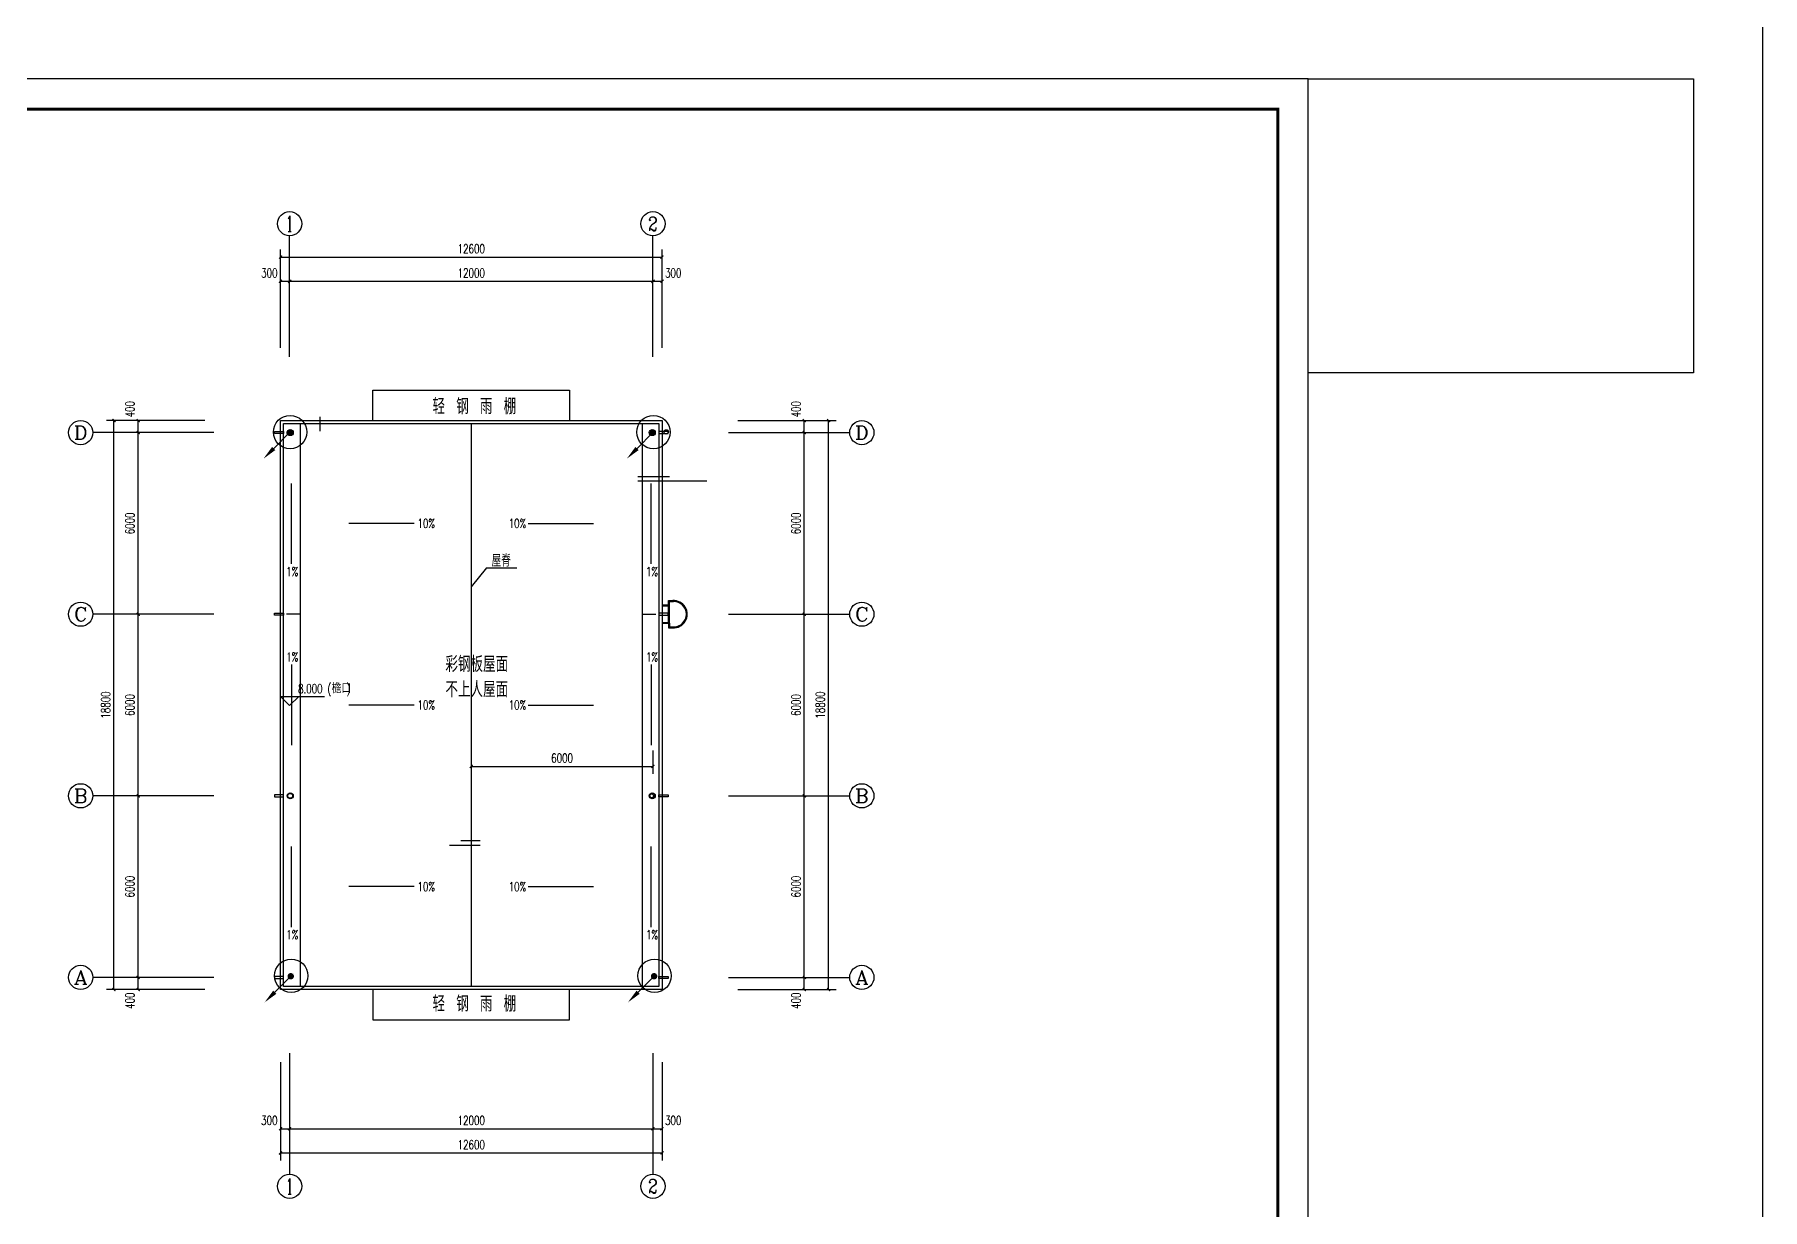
# Model space of a CAD drawing. Extents: x 4981409 to 5298492, y -444687 to -298607.
# Drawn here: x 5241424 to 5298492, y -408011 to -369193 of the extents above; entities that cross this region are included whole.
import ezdxf
from ezdxf.enums import TextEntityAlignment as Align

# ---------------------------------------------------------------- set-up
doc = ezdxf.new("R2010")
doc.units = 0
doc.header["$LTSCALE"] = 1000
doc.header["$MEASUREMENT"] = 0
doc.layers.get('0').update_dxf_attribs({"linetype": 'CONTINUOUS'})
doc.layers.get('Defpoints').update_dxf_attribs({"linetype": 'CONTINUOUS'})
for name, color, linetype in [('AXIS_TEXT', 7, 'CONTINUOUS'), ('LWIRE', 4, 'CONTINUOUS'), ('PUB_TITLE', 4, 'CONTINUOUS'), ('WALL', 2, 'CONTINUOUS'), ('建筑底图', 251, 'CONTINUOUS')]:
    doc.layers.add(name, color=color, linetype=linetype)
doc.styles.add('_HZTXT', font='txt.shx', dxfattribs={"width": 0.8, "bigfont": 'HZTXT.shx'})
doc.styles.add('_TCH_AXIS', font='COMPLEX', dxfattribs={"bigfont": 'GBCBIG'})
doc.styles.add('_TCH_DIM', font='SIMPLEX', dxfattribs={"bigfont": 'GBCBIG'})
doc.styles.add('_TCH_DIM_T3', font='SIMPLEX', dxfattribs={"width": 0.705882, "bigfont": 'GBCBIG'})
doc.styles.add('COMPLEX', font='COMPLEX')
doc.styles.get("Standard").update_dxf_attribs({"font": 'GBENOR', "bigfont": 'GBCBIG'})
doc.dimstyles.new('_TCH_ARCH&&100', dxfattribs={"dimtxt": 297.5, "dimasz": 100, "dimexe": 250, "dimexo": 300, "dimgap": 126.25, "dimtad": 1, "dimdec": 0, "dimzin": 0, "dimdsep": 46, "dimtxsty": '_TCH_DIM_T3', "dimblk": 'ARCHTICK', "dimcen": 0.09, "dimclrt": 7, "dimazin": 2, "dimtfac": 1, "dimtdec": 0, "dimtix": 1, "dimtmove": 2, "dimatfit": 3, "dimfxl": 0, "dimtolj": 1, "dimtzin": 0, "dimarcsym": 0})

# ---------------------------------------------------------------- blocks, each defined once
blk = doc.blocks.new('$TelecSys$00000080')
for p, q in [((-0.7, -0.7), (0, 0)), ((0.104, 0.104), (0.104, 0.104)), ((-0.104, -0.104), (-0.104, -0.104))]:
    blk.add_line(p, q)
at = {"const_width": 0.142}
blk.add_lwpolyline([(0.071, 0, 1), (-0.071, 0, 1)], format="xyb", close=True, dxfattribs=at)
blk.add_solid([(-0.63, -0.77), (-0.77, -0.63), (-1.15, -1.15)])
at = {"width": 0.8, "flags": 9}
blk.add_attdef('A', (0, 0), '', height=0.00002, rotation=180, dxfattribs=at)
blk = doc.blocks.new('_AXISO')
blk.add_circle((0, 0), 0.5)
at = {"layer": 'AXIS_TEXT', "style": 'COMPLEX', "width": 1.041667}
blk.add_attdef('A', text='', height=0.56, dxfattribs=at).set_placement((-0.25, -0.28), (0.25, -0.28), align=Align.FIT)
blk = doc.blocks.new('_ArchTick')
at = {"color": 0, "linetype": 'ByBlock', "const_width": 0.4}
blk.add_lwpolyline([(-0.5, -0.5), (0.5, 0.5)], dxfattribs=at)
blk = doc.blocks.new('*D54')
at = {"layer": 'Defpoints', "color": 0, "transparency": 16777216}
for p in [(5255847, -392552), (5261847, -392552), (5261847, -393373)]:
    blk.add_point(p, dxfattribs=at)
at = {"layer": '建筑底图', "color": 0, "lineweight": -2, "transparency": 16777216}
for p, q in [((5255847, -392852), (5255847, -393623)), ((5261847, -392852), (5261847, -393623)), ((5255847, -393373), (5261847, -393373))]:
    blk.add_line(p, q, dxfattribs=at)
at = {"layer": '建筑底图', "color": 0, "lineweight": -2, "transparency": 16777216, "xscale": 100, "yscale": 100, "zscale": 100, "rotation": 180}
blk.add_blockref('_ArchTick', (5255847, -393373), dxfattribs=at)
at = {"layer": '建筑底图', "color": 0, "lineweight": -2, "transparency": 16777216, "xscale": 100, "yscale": 100, "zscale": 100}
blk.add_blockref('_ArchTick', (5261847, -393373), dxfattribs=at)
at = {"layer": '建筑底图', "color": 7, "transparency": 16777216, "insert": (5258847, -393098), "char_height": 297.5, "attachment_point": 5, "style": '_TCH_DIM_T3'}
blk.add_mtext('\\A1;6000', dxfattribs=at)
blk = doc.blocks.new('*D55')
at = {"layer": 'Defpoints', "color": 0, "transparency": 16777216}
for p in [(5244847, -400345), (5247347, -400345), (5247347, -400745)]:
    blk.add_point(p, dxfattribs=at)
at = {"layer": '建筑底图', "color": 0, "lineweight": -2, "transparency": 16777216}
for p, q in [((5247047, -400345), (5244597, -400345)), ((5244847, -400745), (5244847, -400345)), ((5247047, -400745), (5244597, -400745))]:
    blk.add_line(p, q, dxfattribs=at)
at = {"layer": '建筑底图', "color": 0, "lineweight": -2, "transparency": 16777216, "xscale": 100, "yscale": 100, "zscale": 100}
for p, rotation in [((5244847, -400345), 90), ((5244847, -400745), 270)]:
    blk.add_blockref('_ArchTick', p, dxfattribs=dict(at, rotation=rotation))
at = {"layer": '建筑底图', "color": 7, "transparency": 16777216, "insert": (5244572, -401115), "char_height": 297.5, "attachment_point": 5, "rotation": 90, "style": '_TCH_DIM_T3'}
blk.add_mtext('\\A1;400', dxfattribs=at)
blk = doc.blocks.new('*D56')
at = {"layer": 'Defpoints', "color": 0, "transparency": 16777216}
for p in [(5244847, -394345), (5247347, -394345), (5247347, -400345)]:
    blk.add_point(p, dxfattribs=at)
at = {"layer": '建筑底图', "color": 0, "lineweight": -2, "transparency": 16777216}
for p, q in [((5247047, -394345), (5244597, -394345)), ((5244847, -400345), (5244847, -394345)), ((5247047, -400345), (5244597, -400345))]:
    blk.add_line(p, q, dxfattribs=at)
at = {"layer": '建筑底图', "color": 0, "lineweight": -2, "transparency": 16777216, "xscale": 100, "yscale": 100, "zscale": 100}
for p, rotation in [((5244847, -394345), 90), ((5244847, -400345), 270)]:
    blk.add_blockref('_ArchTick', p, dxfattribs=dict(at, rotation=rotation))
at = {"layer": '建筑底图', "color": 7, "transparency": 16777216, "insert": (5244572, -397345), "char_height": 297.5, "attachment_point": 5, "rotation": 90, "style": '_TCH_DIM_T3'}
blk.add_mtext('\\A1;6000', dxfattribs=at)
blk = doc.blocks.new('*D57')
at = {"layer": 'Defpoints', "color": 0, "transparency": 16777216}
for p in [(5244847, -388345), (5247347, -388345), (5247347, -394345)]:
    blk.add_point(p, dxfattribs=at)
at = {"layer": '建筑底图', "color": 0, "lineweight": -2, "transparency": 16777216}
for p, q in [((5247047, -388345), (5244597, -388345)), ((5244847, -394345), (5244847, -388345)), ((5247047, -394345), (5244597, -394345))]:
    blk.add_line(p, q, dxfattribs=at)
at = {"layer": '建筑底图', "color": 0, "lineweight": -2, "transparency": 16777216, "xscale": 100, "yscale": 100, "zscale": 100}
for p, rotation in [((5244847, -388345), 90), ((5244847, -394345), 270)]:
    blk.add_blockref('_ArchTick', p, dxfattribs=dict(at, rotation=rotation))
at = {"layer": '建筑底图', "color": 7, "transparency": 16777216, "insert": (5244572, -391345), "char_height": 297.5, "attachment_point": 5, "rotation": 90, "style": '_TCH_DIM_T3'}
blk.add_mtext('\\A1;6000', dxfattribs=at)
blk = doc.blocks.new('*D58')
at = {"layer": 'Defpoints', "color": 0, "transparency": 16777216}
for p in [(5244847, -382345), (5247347, -382345), (5247347, -388345)]:
    blk.add_point(p, dxfattribs=at)
at = {"layer": '建筑底图', "color": 0, "lineweight": -2, "transparency": 16777216}
for p, q in [((5247047, -382345), (5244597, -382345)), ((5244847, -388345), (5244847, -382345)), ((5247047, -388345), (5244597, -388345))]:
    blk.add_line(p, q, dxfattribs=at)
at = {"layer": '建筑底图', "color": 0, "lineweight": -2, "transparency": 16777216, "xscale": 100, "yscale": 100, "zscale": 100}
for p, rotation in [((5244847, -382345), 90), ((5244847, -388345), 270)]:
    blk.add_blockref('_ArchTick', p, dxfattribs=dict(at, rotation=rotation))
at = {"layer": '建筑底图', "color": 7, "transparency": 16777216, "insert": (5244572, -385345), "char_height": 297.5, "attachment_point": 5, "rotation": 90, "style": '_TCH_DIM_T3'}
blk.add_mtext('\\A1;6000', dxfattribs=at)
blk = doc.blocks.new('*D59')
at = {"layer": 'Defpoints', "color": 0, "transparency": 16777216}
for p in [(5244847, -381945), (5247347, -381945), (5247347, -382345)]:
    blk.add_point(p, dxfattribs=at)
at = {"layer": '建筑底图', "color": 0, "lineweight": -2, "transparency": 16777216}
for p, q in [((5247047, -381945), (5244597, -381945)), ((5247047, -382345), (5244597, -382345)), ((5244847, -382345), (5244847, -381945))]:
    blk.add_line(p, q, dxfattribs=at)
at = {"layer": '建筑底图', "color": 0, "lineweight": -2, "transparency": 16777216, "xscale": 100, "yscale": 100, "zscale": 100}
for p, rotation in [((5244847, -381945), 90), ((5244847, -382345), 270)]:
    blk.add_blockref('_ArchTick', p, dxfattribs=dict(at, rotation=rotation))
at = {"layer": '建筑底图', "color": 7, "transparency": 16777216, "insert": (5244572, -381575), "char_height": 297.5, "attachment_point": 5, "rotation": 90, "style": '_TCH_DIM_T3'}
blk.add_mtext('\\A1;400', dxfattribs=at)
blk = doc.blocks.new('*D60')
at = {"layer": 'Defpoints', "color": 0, "transparency": 16777216}
for p in [(5244047, -381945), (5247347, -381945), (5247347, -400745)]:
    blk.add_point(p, dxfattribs=at)
at = {"layer": '建筑底图', "color": 0, "lineweight": -2, "transparency": 16777216}
for p, q in [((5247047, -381945), (5243797, -381945)), ((5244047, -400745), (5244047, -381945)), ((5247047, -400745), (5243797, -400745))]:
    blk.add_line(p, q, dxfattribs=at)
at = {"layer": '建筑底图', "color": 0, "lineweight": -2, "transparency": 16777216, "xscale": 100, "yscale": 100, "zscale": 100}
for p, rotation in [((5244047, -381945), 90), ((5244047, -400745), 270)]:
    blk.add_blockref('_ArchTick', p, dxfattribs=dict(at, rotation=rotation))
at = {"layer": '建筑底图', "color": 7, "transparency": 16777216, "insert": (5243772, -391345), "char_height": 297.5, "attachment_point": 5, "rotation": 90, "style": '_TCH_DIM_T3'}
blk.add_mtext('\\A1;18800', dxfattribs=at)
blk = doc.blocks.new('*D61')
at = {"layer": 'Defpoints', "color": 0, "transparency": 16777216}
for p in [(5264347, -400345), (5266847, -400345), (5264347, -400745)]:
    blk.add_point(p, dxfattribs=at)
at = {"layer": '建筑底图', "color": 0, "lineweight": -2, "transparency": 16777216}
for p, q in [((5264647, -400345), (5267097, -400345)), ((5266847, -400745), (5266847, -400345)), ((5264647, -400745), (5267097, -400745))]:
    blk.add_line(p, q, dxfattribs=at)
at = {"layer": '建筑底图', "color": 0, "lineweight": -2, "transparency": 16777216, "xscale": 100, "yscale": 100, "zscale": 100}
for p, rotation in [((5266847, -400345), 90), ((5266847, -400745), 270)]:
    blk.add_blockref('_ArchTick', p, dxfattribs=dict(at, rotation=rotation))
at = {"layer": '建筑底图', "color": 7, "transparency": 16777216, "insert": (5266572, -401115), "char_height": 297.5, "attachment_point": 5, "rotation": 90, "style": '_TCH_DIM_T3'}
blk.add_mtext('\\A1;400', dxfattribs=at)
blk = doc.blocks.new('*D62')
at = {"layer": 'Defpoints', "color": 0, "transparency": 16777216}
for p in [(5264347, -394345), (5266847, -394345), (5264347, -400345)]:
    blk.add_point(p, dxfattribs=at)
at = {"layer": '建筑底图', "color": 0, "lineweight": -2, "transparency": 16777216}
for p, q in [((5264647, -394345), (5267097, -394345)), ((5266847, -400345), (5266847, -394345)), ((5264647, -400345), (5267097, -400345))]:
    blk.add_line(p, q, dxfattribs=at)
at = {"layer": '建筑底图', "color": 0, "lineweight": -2, "transparency": 16777216, "xscale": 100, "yscale": 100, "zscale": 100}
for p, rotation in [((5266847, -394345), 90), ((5266847, -400345), 270)]:
    blk.add_blockref('_ArchTick', p, dxfattribs=dict(at, rotation=rotation))
at = {"layer": '建筑底图', "color": 7, "transparency": 16777216, "insert": (5266572, -397345), "char_height": 297.5, "attachment_point": 5, "rotation": 90, "style": '_TCH_DIM_T3'}
blk.add_mtext('\\A1;6000', dxfattribs=at)
blk = doc.blocks.new('*D63')
at = {"layer": 'Defpoints', "color": 0, "transparency": 16777216}
for p in [(5264347, -388345), (5266847, -388345), (5264347, -394345)]:
    blk.add_point(p, dxfattribs=at)
at = {"layer": '建筑底图', "color": 0, "lineweight": -2, "transparency": 16777216}
for p, q in [((5264647, -388345), (5267097, -388345)), ((5266847, -394345), (5266847, -388345)), ((5264647, -394345), (5267097, -394345))]:
    blk.add_line(p, q, dxfattribs=at)
at = {"layer": '建筑底图', "color": 0, "lineweight": -2, "transparency": 16777216, "xscale": 100, "yscale": 100, "zscale": 100}
for p, rotation in [((5266847, -388345), 90), ((5266847, -394345), 270)]:
    blk.add_blockref('_ArchTick', p, dxfattribs=dict(at, rotation=rotation))
at = {"layer": '建筑底图', "color": 7, "transparency": 16777216, "insert": (5266572, -391345), "char_height": 297.5, "attachment_point": 5, "rotation": 90, "style": '_TCH_DIM_T3'}
blk.add_mtext('\\A1;6000', dxfattribs=at)
blk = doc.blocks.new('*D64')
at = {"layer": 'Defpoints', "color": 0, "transparency": 16777216}
for p in [(5264347, -382345), (5266847, -382345), (5264347, -388345)]:
    blk.add_point(p, dxfattribs=at)
at = {"layer": '建筑底图', "color": 0, "lineweight": -2, "transparency": 16777216}
for p, q in [((5264647, -382345), (5267097, -382345)), ((5266847, -388345), (5266847, -382345)), ((5264647, -388345), (5267097, -388345))]:
    blk.add_line(p, q, dxfattribs=at)
at = {"layer": '建筑底图', "color": 0, "lineweight": -2, "transparency": 16777216, "xscale": 100, "yscale": 100, "zscale": 100}
for p, rotation in [((5266847, -382345), 90), ((5266847, -388345), 270)]:
    blk.add_blockref('_ArchTick', p, dxfattribs=dict(at, rotation=rotation))
at = {"layer": '建筑底图', "color": 7, "transparency": 16777216, "insert": (5266572, -385345), "char_height": 297.5, "attachment_point": 5, "rotation": 90, "style": '_TCH_DIM_T3'}
blk.add_mtext('\\A1;6000', dxfattribs=at)
blk = doc.blocks.new('*D65')
at = {"layer": 'Defpoints', "color": 0, "transparency": 16777216}
for p in [(5264347, -381945), (5264347, -382345), (5266847, -381945)]:
    blk.add_point(p, dxfattribs=at)
at = {"layer": '建筑底图', "color": 0, "lineweight": -2, "transparency": 16777216}
for p, q in [((5264647, -381945), (5267097, -381945)), ((5264647, -382345), (5267097, -382345)), ((5266847, -382345), (5266847, -381945))]:
    blk.add_line(p, q, dxfattribs=at)
at = {"layer": '建筑底图', "color": 0, "lineweight": -2, "transparency": 16777216, "xscale": 100, "yscale": 100, "zscale": 100}
for p, rotation in [((5266847, -381945), 90), ((5266847, -382345), 270)]:
    blk.add_blockref('_ArchTick', p, dxfattribs=dict(at, rotation=rotation))
at = {"layer": '建筑底图', "color": 7, "transparency": 16777216, "insert": (5266572, -381575), "char_height": 297.5, "attachment_point": 5, "rotation": 90, "style": '_TCH_DIM_T3'}
blk.add_mtext('\\A1;400', dxfattribs=at)
blk = doc.blocks.new('*D66')
at = {"layer": 'Defpoints', "color": 0, "transparency": 16777216}
for p in [(5264347, -381945), (5267647, -381945), (5264347, -400745)]:
    blk.add_point(p, dxfattribs=at)
at = {"layer": '建筑底图', "color": 0, "lineweight": -2, "transparency": 16777216}
for p, q in [((5264647, -381945), (5267897, -381945)), ((5267647, -400745), (5267647, -381945)), ((5264647, -400745), (5267897, -400745))]:
    blk.add_line(p, q, dxfattribs=at)
at = {"layer": '建筑底图', "color": 0, "lineweight": -2, "transparency": 16777216, "xscale": 100, "yscale": 100, "zscale": 100}
for p, rotation in [((5267647, -381945), 90), ((5267647, -400745), 270)]:
    blk.add_blockref('_ArchTick', p, dxfattribs=dict(at, rotation=rotation))
at = {"layer": '建筑底图', "color": 7, "transparency": 16777216, "insert": (5267372, -391345), "char_height": 297.5, "attachment_point": 5, "rotation": 90, "style": '_TCH_DIM_T3'}
blk.add_mtext('\\A1;18800', dxfattribs=at)
blk = doc.blocks.new('*D75')
at = {"layer": 'Defpoints', "color": 0, "transparency": 16777216}
for p in [(5249847, -377345), (5249547, -379845), (5249847, -379845)]:
    blk.add_point(p, dxfattribs=at)
at = {"layer": '建筑底图', "color": 0, "lineweight": -2, "transparency": 16777216}
for p, q in [((5249547, -379545), (5249547, -377095)), ((5249847, -379545), (5249847, -377095)), ((5249547, -377345), (5249847, -377345))]:
    blk.add_line(p, q, dxfattribs=at)
at = {"layer": '建筑底图', "color": 0, "lineweight": -2, "transparency": 16777216, "xscale": 100, "yscale": 100, "zscale": 100, "rotation": 180}
blk.add_blockref('_ArchTick', (5249547, -377345), dxfattribs=at)
at = {"layer": '建筑底图', "color": 0, "lineweight": -2, "transparency": 16777216, "xscale": 100, "yscale": 100, "zscale": 100}
blk.add_blockref('_ArchTick', (5249847, -377345), dxfattribs=at)
at = {"layer": '建筑底图', "color": 7, "transparency": 16777216, "insert": (5249177, -377070), "char_height": 297.5, "attachment_point": 5, "style": '_TCH_DIM_T3'}
blk.add_mtext('\\A1;300', dxfattribs=at)
blk = doc.blocks.new('*D76')
at = {"layer": 'Defpoints', "color": 0, "transparency": 16777216}
for p in [(5261847, -377345), (5249847, -379845), (5261847, -379845)]:
    blk.add_point(p, dxfattribs=at)
at = {"layer": '建筑底图', "color": 0, "lineweight": -2, "transparency": 16777216}
for p, q in [((5249847, -379545), (5249847, -377095)), ((5261847, -379545), (5261847, -377095)), ((5249847, -377345), (5261847, -377345))]:
    blk.add_line(p, q, dxfattribs=at)
at = {"layer": '建筑底图', "color": 0, "lineweight": -2, "transparency": 16777216, "xscale": 100, "yscale": 100, "zscale": 100, "rotation": 180}
blk.add_blockref('_ArchTick', (5249847, -377345), dxfattribs=at)
at = {"layer": '建筑底图', "color": 0, "lineweight": -2, "transparency": 16777216, "xscale": 100, "yscale": 100, "zscale": 100}
blk.add_blockref('_ArchTick', (5261847, -377345), dxfattribs=at)
at = {"layer": '建筑底图', "color": 7, "transparency": 16777216, "insert": (5255847, -377070), "char_height": 297.5, "attachment_point": 5, "style": '_TCH_DIM_T3'}
blk.add_mtext('\\A1;12000', dxfattribs=at)
blk = doc.blocks.new('*D77')
at = {"layer": 'Defpoints', "color": 0, "transparency": 16777216}
for p in [(5262147, -377345), (5261847, -379845), (5262147, -379845)]:
    blk.add_point(p, dxfattribs=at)
at = {"layer": '建筑底图', "color": 0, "lineweight": -2, "transparency": 16777216}
for p, q in [((5261847, -379545), (5261847, -377095)), ((5262147, -379545), (5262147, -377095)), ((5261847, -377345), (5262147, -377345))]:
    blk.add_line(p, q, dxfattribs=at)
at = {"layer": '建筑底图', "color": 0, "lineweight": -2, "transparency": 16777216, "xscale": 100, "yscale": 100, "zscale": 100, "rotation": 180}
blk.add_blockref('_ArchTick', (5261847, -377345), dxfattribs=at)
at = {"layer": '建筑底图', "color": 0, "lineweight": -2, "transparency": 16777216, "xscale": 100, "yscale": 100, "zscale": 100}
blk.add_blockref('_ArchTick', (5262147, -377345), dxfattribs=at)
at = {"layer": '建筑底图', "color": 7, "transparency": 16777216, "insert": (5262517, -377070), "char_height": 297.5, "attachment_point": 5, "style": '_TCH_DIM_T3'}
blk.add_mtext('\\A1;300', dxfattribs=at)
blk = doc.blocks.new('*D78')
at = {"layer": 'Defpoints', "color": 0, "transparency": 16777216}
for p in [(5262147, -376545), (5249547, -379845), (5262147, -379845)]:
    blk.add_point(p, dxfattribs=at)
at = {"layer": '建筑底图', "color": 0, "lineweight": -2, "transparency": 16777216}
for p, q in [((5249547, -379545), (5249547, -376295)), ((5249547, -376545), (5262147, -376545)), ((5262147, -379545), (5262147, -376295))]:
    blk.add_line(p, q, dxfattribs=at)
at = {"layer": '建筑底图', "color": 0, "lineweight": -2, "transparency": 16777216, "xscale": 100, "yscale": 100, "zscale": 100, "rotation": 180}
blk.add_blockref('_ArchTick', (5249547, -376545), dxfattribs=at)
at = {"layer": '建筑底图', "color": 0, "lineweight": -2, "transparency": 16777216, "xscale": 100, "yscale": 100, "zscale": 100}
blk.add_blockref('_ArchTick', (5262147, -376545), dxfattribs=at)
at = {"layer": '建筑底图', "color": 7, "transparency": 16777216, "insert": (5255847, -376270), "char_height": 297.5, "attachment_point": 5, "style": '_TCH_DIM_T3'}
blk.add_mtext('\\A1;12600', dxfattribs=at)
blk = doc.blocks.new('*D79')
at = {"layer": 'Defpoints', "color": 0, "transparency": 16777216}
for p in [(5249547, -402845), (5249847, -402845), (5249847, -405345)]:
    blk.add_point(p, dxfattribs=at)
at = {"layer": '建筑底图', "color": 0, "lineweight": -2, "transparency": 16777216}
for p, q in [((5249547, -403145), (5249547, -405595)), ((5249847, -403145), (5249847, -405595)), ((5249547, -405345), (5249847, -405345))]:
    blk.add_line(p, q, dxfattribs=at)
at = {"layer": '建筑底图', "color": 0, "lineweight": -2, "transparency": 16777216, "xscale": 100, "yscale": 100, "zscale": 100, "rotation": 180}
blk.add_blockref('_ArchTick', (5249547, -405345), dxfattribs=at)
at = {"layer": '建筑底图', "color": 0, "lineweight": -2, "transparency": 16777216, "xscale": 100, "yscale": 100, "zscale": 100}
blk.add_blockref('_ArchTick', (5249847, -405345), dxfattribs=at)
at = {"layer": '建筑底图', "color": 7, "transparency": 16777216, "insert": (5249177, -405070), "char_height": 297.5, "attachment_point": 5, "style": '_TCH_DIM_T3'}
blk.add_mtext('\\A1;300', dxfattribs=at)
blk = doc.blocks.new('*D80')
at = {"layer": 'Defpoints', "color": 0, "transparency": 16777216}
for p in [(5249847, -402845), (5261847, -402845), (5261847, -405345)]:
    blk.add_point(p, dxfattribs=at)
at = {"layer": '建筑底图', "color": 0, "lineweight": -2, "transparency": 16777216}
for p, q in [((5249847, -403145), (5249847, -405595)), ((5261847, -403145), (5261847, -405595)), ((5249847, -405345), (5261847, -405345))]:
    blk.add_line(p, q, dxfattribs=at)
at = {"layer": '建筑底图', "color": 0, "lineweight": -2, "transparency": 16777216, "xscale": 100, "yscale": 100, "zscale": 100, "rotation": 180}
blk.add_blockref('_ArchTick', (5249847, -405345), dxfattribs=at)
at = {"layer": '建筑底图', "color": 0, "lineweight": -2, "transparency": 16777216, "xscale": 100, "yscale": 100, "zscale": 100}
blk.add_blockref('_ArchTick', (5261847, -405345), dxfattribs=at)
at = {"layer": '建筑底图', "color": 7, "transparency": 16777216, "insert": (5255847, -405070), "char_height": 297.5, "attachment_point": 5, "style": '_TCH_DIM_T3'}
blk.add_mtext('\\A1;12000', dxfattribs=at)
blk = doc.blocks.new('*D81')
at = {"layer": 'Defpoints', "color": 0, "transparency": 16777216}
for p in [(5261847, -402845), (5262147, -402845), (5262147, -405345)]:
    blk.add_point(p, dxfattribs=at)
at = {"layer": '建筑底图', "color": 0, "lineweight": -2, "transparency": 16777216}
for p, q in [((5261847, -403145), (5261847, -405595)), ((5262147, -403145), (5262147, -405595)), ((5261847, -405345), (5262147, -405345))]:
    blk.add_line(p, q, dxfattribs=at)
at = {"layer": '建筑底图', "color": 0, "lineweight": -2, "transparency": 16777216, "xscale": 100, "yscale": 100, "zscale": 100, "rotation": 180}
blk.add_blockref('_ArchTick', (5261847, -405345), dxfattribs=at)
at = {"layer": '建筑底图', "color": 0, "lineweight": -2, "transparency": 16777216, "xscale": 100, "yscale": 100, "zscale": 100}
blk.add_blockref('_ArchTick', (5262147, -405345), dxfattribs=at)
at = {"layer": '建筑底图', "color": 7, "transparency": 16777216, "insert": (5262517, -405070), "char_height": 297.5, "attachment_point": 5, "style": '_TCH_DIM_T3'}
blk.add_mtext('\\A1;300', dxfattribs=at)
blk = doc.blocks.new('*D82')
at = {"layer": 'Defpoints', "color": 0, "transparency": 16777216}
for p in [(5249547, -402845), (5262147, -402845), (5262147, -406145)]:
    blk.add_point(p, dxfattribs=at)
at = {"layer": '建筑底图', "color": 0, "lineweight": -2, "transparency": 16777216}
for p, q in [((5249547, -403145), (5249547, -406395)), ((5262147, -403145), (5262147, -406395)), ((5249547, -406145), (5262147, -406145))]:
    blk.add_line(p, q, dxfattribs=at)
at = {"layer": '建筑底图', "color": 0, "lineweight": -2, "transparency": 16777216, "xscale": 100, "yscale": 100, "zscale": 100, "rotation": 180}
blk.add_blockref('_ArchTick', (5249547, -406145), dxfattribs=at)
at = {"layer": '建筑底图', "color": 0, "lineweight": -2, "transparency": 16777216, "xscale": 100, "yscale": 100, "zscale": 100}
blk.add_blockref('_ArchTick', (5262147, -406145), dxfattribs=at)
at = {"layer": '建筑底图', "color": 7, "transparency": 16777216, "insert": (5255847, -405870), "char_height": 297.5, "attachment_point": 5, "style": '_TCH_DIM_T3'}
blk.add_mtext('\\A1;12600', dxfattribs=at)

msp = doc.modelspace()

# ---------------------------------------------------------------- linework, layer by layer
at = {"color": 1}
msp.add_lwpolyline([(4981409.4, -298607.2), (5298491.9, -298607.2), (5298491.9, -444686.7), (4981409.4, -444686.7)], close=True, dxfattribs=at)
at = {"color": 3}
for centre in [(5249864, -382327.9), (5261864, -382327.9), (5249901.8, -400290.1), (5261901.8, -400290.1)]:
    msp.add_circle(centre, 552, dxfattribs=at)
at = {"layer": 'PUB_TITLE', "color": 4}
msp.add_lwpolyline([(5199388.7, -430054), (5283488.7, -430054), (5283488.7, -370654), (5199388.7, -370654)], close=True, dxfattribs=at)
at = {"layer": 'PUB_TITLE', "color": 4, "const_width": 100}
msp.add_lwpolyline([(5201888.7, -429054), (5282488.7, -429054), (5282488.7, -371654), (5201888.7, -371654)], close=True, dxfattribs=at)
at = {"layer": 'WALL', "color": 1, "ltscale": 10}
msp.add_lwpolyline([(5283488.7, -370654), (5296220.4, -370654), (5296220.4, -380369), (5283488.7, -380369)], close=True, dxfattribs=at)
at = {"layer": '建筑底图'}
for p, q in [((5249846.7, -379844.9), (5249846.7, -375844.9)), ((5261846.7, -379844.9), (5261846.7, -375844.9)), ((5247346.7, -382344.9), (5243346.7, -382344.9)), ((5255846.7, -382044.9), (5255846.7, -400644.9)), ((5264346.7, -382344.9), (5268346.7, -382344.9)), ((5261344.3, -383940.4), (5263624.5, -383940.4)), ((5256351.8, -386811.3), (5255846.7, -387441.2)), ((5256351.8, -386811.3), (5257352.6, -386811.3)), ((5262366.7, -387895.9), (5262546.7, -387895.9)), ((5262366.7, -388044.9), (5262366.7, -387895.9)), ((5262396.7, -387924.9), (5262532, -387924.9)), ((5262396.7, -388044.9), (5262396.7, -387924.9)), ((5247346.7, -388344.9), (5243346.7, -388344.9)), ((5250196.7, -388344.9), (5249746.7, -388344.9)), ((5261496.7, -388344.9), (5261946.7, -388344.9)), ((5264346.7, -388344.9), (5268346.7, -388344.9)), ((5262366.7, -388644.9), (5262366.7, -388793.9)), ((5262366.7, -388793.9), (5262546.7, -388793.9)), ((5262396.7, -388644.9), (5262396.7, -388764.9)), ((5262396.7, -388764.9), (5262532, -388764.9)), ((5249846.7, -391359.4), (5249546.7, -391059.4)), ((5249546.7, -391059.4), (5250996.7, -391059.4)), ((5249846.7, -391359.4), (5250146.7, -391059.4)), ((5247346.7, -394344.9), (5243346.7, -394344.9)), ((5264346.7, -394344.9), (5268346.7, -394344.9)), ((5256143.4, -395985.3), (5255129.5, -395985.3)), ((5247346.7, -400344.9), (5243346.7, -400344.9)), ((5264346.7, -400344.9), (5268346.7, -400344.9)), ((5249846.7, -402844.9), (5249846.7, -406844.9)), ((5261846.7, -402844.9), (5261846.7, -406844.9))]:
    msp.add_line(p, q, dxfattribs=at)
for points in [[(5252596.7, -381944.9), (5252596.7, -380944.9), (5259096.7, -380944.9), (5259096.7, -381944.9)], [(5250196.7, -382044.9), (5250196.7, -400644.9)], [(5250846, -381818.6), (5250846, -382295.2)], [(5261496.7, -382044.9), (5261496.7, -400644.9)], [(5249904.9, -386681.1), (5249904.9, -384321.9), (5249904.9, -384021.9)], [(5261344.3, -383790.4), (5262396.8, -383790.4)], [(5261788.5, -386681.1), (5261788.5, -384321.9), (5261788.5, -384021.9)], [(5253965.3, -385344.9), (5252106.6, -385344.9), (5251806.6, -385344.9)], [(5257728.2, -385344.9), (5259586.8, -385344.9), (5259886.8, -385344.9)], [(5262146.7, -388644.9), (5262396.7, -388644.9), (5262396.7, -388044.9), (5262146.7, -388044.9)], [(5262146.7, -388614.9), (5262366.7, -388614.9), (5262366.7, -388074.9), (5262146.7, -388074.9)], [(5249904.9, -390008.6), (5249904.9, -392367.8), (5249904.9, -392667.8)], [(5261788.5, -390008.6), (5261788.5, -392367.8), (5261788.5, -392667.8)], [(5253965.3, -391344.9), (5252106.6, -391344.9), (5251806.6, -391344.9)], [(5257728.2, -391344.9), (5259586.8, -391344.9), (5259886.8, -391344.9)], [(5249904.9, -398681.1), (5249904.9, -396321.9), (5249904.9, -396021.9)], [(5256143.4, -395835.3), (5255506.1, -395835.3)], [(5261788.5, -398681.1), (5261788.5, -396321.9), (5261788.5, -396021.9)], [(5253965.3, -397344.9), (5252106.6, -397344.9), (5251806.6, -397344.9)], [(5257728.2, -397344.9), (5259586.8, -397344.9), (5259886.8, -397344.9)], [(5252596.7, -400744.9), (5252596.7, -401744.9), (5259096.7, -401744.9), (5259096.7, -400744.9)]]:
    msp.add_lwpolyline(points, dxfattribs=at)
for points in [[(5249646.7, -382312.1), (5249646.7, -382377.7), (5249346.7, -382377.7), (5249346.7, -382312.1)], [(5249546.7, -381944.9), (5262146.7, -381944.9), (5262146.7, -400744.9), (5249546.7, -400744.9)], [(5249646.7, -382044.9), (5262046.7, -382044.9), (5262046.7, -400644.9), (5249646.7, -400644.9)], [(5262046.7, -382312.1), (5262046.7, -382377.7), (5262346.7, -382377.7), (5262346.7, -382312.1)], [(5249646.7, -388312.1), (5249646.7, -388377.7), (5249346.7, -388377.7), (5249346.7, -388312.1)], [(5262046.7, -388312.1), (5262046.7, -388377.7), (5262346.7, -388377.7), (5262346.7, -388312.1)], [(5249646.7, -394377.7), (5249646.7, -394312.1), (5249346.7, -394312.1), (5249346.7, -394377.7)], [(5262046.7, -394377.7), (5262046.7, -394312.1), (5262346.7, -394312.1), (5262346.7, -394377.7)], [(5249646.7, -400377.7), (5249646.7, -400312.1), (5249346.7, -400312.1), (5249346.7, -400377.7)], [(5262046.7, -400377.7), (5262046.7, -400312.1), (5262346.7, -400312.1), (5262346.7, -400377.7)]]:
    msp.add_lwpolyline(points, close=True, dxfattribs=at)
for centre, radius in [((5249867.7, -382344.9), 100), ((5249867.7, -382344.9), 80), ((5261825.7, -382344.9), 100), ((5261825.7, -382344.9), 80), ((5262286.2, -382319.5), 71.8), ((5249867.7, -394344.9), 100), ((5249867.7, -394344.9), 80), ((5261793.4, -394346.3), 69.5), ((5261825.7, -394344.9), 100), ((5261825.7, -394344.9), 80)]:
    msp.add_circle(centre, radius, dxfattribs=at)
for radius, start, end in [(450, 266.17745, 93.82255), (420, 270, 90)]:
    msp.add_arc((5262532, -388344.9), radius, start, end, dxfattribs=at)

# ---------------------------------------------------------------- block references
at = {"layer": 'LWIRE', "xscale": 750, "yscale": 750, "zscale": 750}
for p in [(5249846.7, -382344.9), (5261846.7, -382344.9), (5249884.5, -400307.1), (5261884.5, -400307.1)]:
    msp.add_blockref('$TelecSys$00000080', p, dxfattribs=at)
at = {"layer": '建筑底图'}
ref = msp.add_blockref('_AXISO', (5249846.7, -375444.9), dxfattribs=dict(at, xscale=800, yscale=800, zscale=800))
ref.add_attrib('A', '1', dxfattribs={"layer": 'AXIS_TEXT', "color": 0, "height": 514.7, "style": '_TCH_AXIS'}).set_placement((5249736.4, -375702.2), (5249957, -375702.2), align=Align.FIT)
ref = msp.add_blockref('_AXISO', (5261846.7, -375444.9), dxfattribs=dict(at, xscale=800, yscale=800, zscale=800))
ref.add_attrib('A', '2', dxfattribs={"layer": 'AXIS_TEXT', "color": 0, "height": 465.9, "style": '_TCH_AXIS'}).set_placement((5261691.4, -375677.8), (5262002, -375677.8), align=Align.FIT)
ref = msp.add_blockref('_AXISO', (5242946.7, -382344.9), dxfattribs=dict(at, xscale=800, yscale=800, zscale=800))
ref.add_attrib('A', 'D', dxfattribs={"layer": 'AXIS_TEXT', "color": 0, "height": 452.5, "style": '_TCH_AXIS', "width": 1.235294}).set_placement((5242720.5, -382571.1), (5243173, -382571.1), align=Align.FIT)
ref = msp.add_blockref('_AXISO', (5268746.7, -382344.9), dxfattribs=dict(at, xscale=800, yscale=800, zscale=800))
ref.add_attrib('A', 'D', dxfattribs={"layer": 'AXIS_TEXT', "color": 0, "height": 452.5, "style": '_TCH_AXIS', "width": 1.235294}).set_placement((5268520.5, -382571.1), (5268973, -382571.1), align=Align.FIT)
ref = msp.add_blockref('_AXISO', (5242946.7, -388344.9), dxfattribs=dict(at, xscale=800, yscale=800, zscale=800))
ref.add_attrib('A', 'C', dxfattribs={"layer": 'AXIS_TEXT', "color": 0, "height": 452.5, "style": '_TCH_AXIS', "width": 1.4}).set_placement((5242720.5, -388571.1), (5243173, -388571.1), align=Align.FIT)
ref = msp.add_blockref('_AXISO', (5268746.7, -388344.9), dxfattribs=dict(at, xscale=800, yscale=800, zscale=800))
ref.add_attrib('A', 'C', dxfattribs={"layer": 'AXIS_TEXT', "color": 0, "height": 452.5, "style": '_TCH_AXIS', "width": 1.4}).set_placement((5268520.5, -388571.1), (5268973, -388571.1), align=Align.FIT)
ref = msp.add_blockref('_AXISO', (5242946.7, -394344.9), dxfattribs=dict(at, xscale=800, yscale=800, zscale=800))
ref.add_attrib('A', 'B', dxfattribs={"layer": 'AXIS_TEXT', "color": 0, "height": 452.5, "style": '_TCH_AXIS', "width": 1.235294}).set_placement((5242720.5, -394571.1), (5243173, -394571.1), align=Align.FIT)
ref = msp.add_blockref('_AXISO', (5268746.7, -394344.9), dxfattribs=dict(at, xscale=800, yscale=800, zscale=800))
ref.add_attrib('A', 'B', dxfattribs={"layer": 'AXIS_TEXT', "color": 0, "height": 452.5, "style": '_TCH_AXIS', "width": 1.235294}).set_placement((5268520.5, -394571.1), (5268973, -394571.1), align=Align.FIT)
ref = msp.add_blockref('_AXISO', (5242946.7, -400344.9), dxfattribs=dict(at, xscale=800, yscale=800, zscale=800))
ref.add_attrib('A', 'A', dxfattribs={"layer": 'AXIS_TEXT', "color": 0, "height": 452.5, "style": '_TCH_AXIS', "width": 1.166667}).set_placement((5242720.5, -400571.1), (5243173, -400571.1), align=Align.FIT)
ref = msp.add_blockref('_AXISO', (5268746.7, -400344.9), dxfattribs=dict(at, xscale=800, yscale=800, zscale=800))
ref.add_attrib('A', 'A', dxfattribs={"layer": 'AXIS_TEXT', "color": 0, "height": 452.5, "style": '_TCH_AXIS', "width": 1.166667}).set_placement((5268520.5, -400571.1), (5268973, -400571.1), align=Align.FIT)
ref = msp.add_blockref('_AXISO', (5249846.7, -407244.9), dxfattribs=dict(at, xscale=800, yscale=800, zscale=800))
ref.add_attrib('A', '1', dxfattribs={"layer": 'AXIS_TEXT', "color": 0, "height": 514.7, "style": '_TCH_AXIS'}).set_placement((5249736.4, -407502.2), (5249957, -407502.2), align=Align.FIT)
ref = msp.add_blockref('_AXISO', (5261846.7, -407244.9), dxfattribs=dict(at, xscale=800, yscale=800, zscale=800))
ref.add_attrib('A', '2', dxfattribs={"layer": 'AXIS_TEXT', "color": 0, "height": 465.9, "style": '_TCH_AXIS'}).set_placement((5261691.4, -407477.8), (5262002, -407477.8), align=Align.FIT)

# ---------------------------------------------------------------- texts
for s, height, style, width, p in [('轻 钢 雨 棚', 517.24, '_HZTXT', 0.8, (5254568.2, -381736.5)), ('10%', 297.5, '_TCH_DIM', 0.705882, (5254070.3, -385493.6)), ('10%', 297.5, '_TCH_DIM', 0.705882, (5257083.2, -385493.6)), ('屋脊', 400, '_HZTXT', 0.8, (5256515.8, -386772.9)), ('1%%%', 297.5, '_TCH_DIM', 0.705882, (5249734.9, -387083.6)), ('1%%%', 297.5, '_TCH_DIM', 0.705882, (5261618.5, -387083.6)), ('1%%%', 297.5, '_TCH_DIM', 0.705882, (5249734.9, -389903.6)), ('彩钢板屋面', 517.24, '_HZTXT', 0.8, (5254994.4, -390255.6)), ('1%%%', 297.5, '_TCH_DIM', 0.705882, (5261618.5, -389903.6)), ('8.000', 297.5, '_TCH_DIM', 0.705882, (5250126.7, -390954.4)), ('(', 297.5, '_TCH_DIM', 0.705882, (5251096.7, -390954.4)), (')', 297.5, '_TCH_DIM', 0.705882, (5251728.2, -390954.4)), ('不上人屋面', 517.24, '_HZTXT', 0.8, (5254994.4, -391088.8)), ('10%', 297.5, '_TCH_DIM', 0.705882, (5254070.3, -391493.6)), ('10%', 297.5, '_TCH_DIM', 0.705882, (5257083.2, -391493.6)), ('10%', 297.5, '_TCH_DIM', 0.705882, (5254070.3, -397493.6)), ('10%', 297.5, '_TCH_DIM', 0.705882, (5257083.2, -397493.6)), ('1%%%', 297.5, '_TCH_DIM', 0.705882, (5249734.9, -399083.6)), ('1%%%', 297.5, '_TCH_DIM', 0.705882, (5261618.5, -399083.6)), ('轻 钢 雨 棚', 517.24, '_HZTXT', 0.8, (5254568.2, -401474.6))]:
    msp.add_text(s, height=height, dxfattribs=dict(at, style=style, width=width)).set_placement(p)
at = {"layer": '建筑底图', "style": '_TCH_DIM'}
msp.add_text('檐口', height=337.59, dxfattribs=at).set_placement((5251236.7, -390954.4))

# ---------------------------------------------------------------- dimensions: what is measured, and where the dimension line sits
at = {"layer": '建筑底图'}
for p1, p2, distance, picture, middle in [((5249546.7, -379844.9), (5262146.7, -379844.9), 3300, '*D78', (5255846.7, -376269.9)), ((5249846.7, -379844.9), (5261846.7, -379844.9), 2500, '*D76', (5255846.7, -377069.9)), ((5247346.7, -400744.9), (5247346.7, -381944.9), 3300, '*D60', (5243771.7, -391344.9)), ((5247346.7, -388344.9), (5247346.7, -382344.9), 2500, '*D58', (5244571.7, -385344.9)), ((5264346.7, -400744.9), (5264346.7, -381944.9), -3300, '*D66', (5267371.7, -391344.9)), ((5264346.7, -388344.9), (5264346.7, -382344.9), -2500, '*D64', (5266571.7, -385344.9)), ((5247346.7, -394344.9), (5247346.7, -388344.9), 2500, '*D57', (5244571.7, -391344.9)), ((5264346.7, -394344.9), (5264346.7, -388344.9), -2500, '*D63', (5266571.7, -391344.9)), ((5255846.7, -392551.7), (5261846.7, -392551.7), -821.5, '*D54', (5258846.7, -393098.2)), ((5247346.7, -400344.9), (5247346.7, -394344.9), 2500, '*D56', (5244571.7, -397344.9)), ((5264346.7, -400344.9), (5264346.7, -394344.9), -2500, '*D62', (5266571.7, -397344.9)), ((5249546.7, -402844.9), (5262146.7, -402844.9), -3300, '*D82', (5255846.7, -405869.9)), ((5249846.7, -402844.9), (5261846.7, -402844.9), -2500, '*D80', (5255846.7, -405069.9))]:
    dim = msp.add_aligned_dim(p1=p1, p2=p2, distance=distance, dimstyle='_TCH_ARCH&&100', dxfattribs=at)
    dim.commit()
    dim.dimension.update_dxf_attribs({"geometry": picture, "text_midpoint": middle})
for base, p1, p2, angle, picture, middle in [((5249846.7, -377344.9), (5249546.7, -379844.9), (5249846.7, -379844.9), 360, '*D75', (5249176.7, -377069.9)), ((5262146.7, -377344.9), (5261846.7, -379844.9), (5262146.7, -379844.9), 360, '*D77', (5262516.7, -377069.9)), ((5244846.7, -381944.9), (5247346.7, -382344.9), (5247346.7, -381944.9), 90, '*D59', (5244571.7, -381574.9)), ((5266846.7, -381944.9), (5264346.7, -382344.9), (5264346.7, -381944.9), 90, '*D65', (5266571.7, -381574.9)), ((5244846.7, -400344.9), (5247346.7, -400744.9), (5247346.7, -400344.9), 90, '*D55', (5244571.7, -401114.9)), ((5266846.7, -400344.9), (5264346.7, -400744.9), (5264346.7, -400344.9), 90, '*D61', (5266571.7, -401114.9)), ((5249846.7, -405344.9), (5249546.7, -402844.9), (5249846.7, -402844.9), 360, '*D79', (5249176.7, -405069.9)), ((5262146.7, -405344.9), (5261846.7, -402844.9), (5262146.7, -402844.9), 360, '*D81', (5262516.7, -405069.9))]:
    dim = msp.add_linear_dim(base=base, p1=p1, p2=p2, angle=angle, dimstyle='_TCH_ARCH&&100', dxfattribs=at)
    dim.commit()
    dim.dimension.update_dxf_attribs({"geometry": picture, "text_midpoint": middle, "dimtype": 161})

doc.saveas('drawing.dxf')
